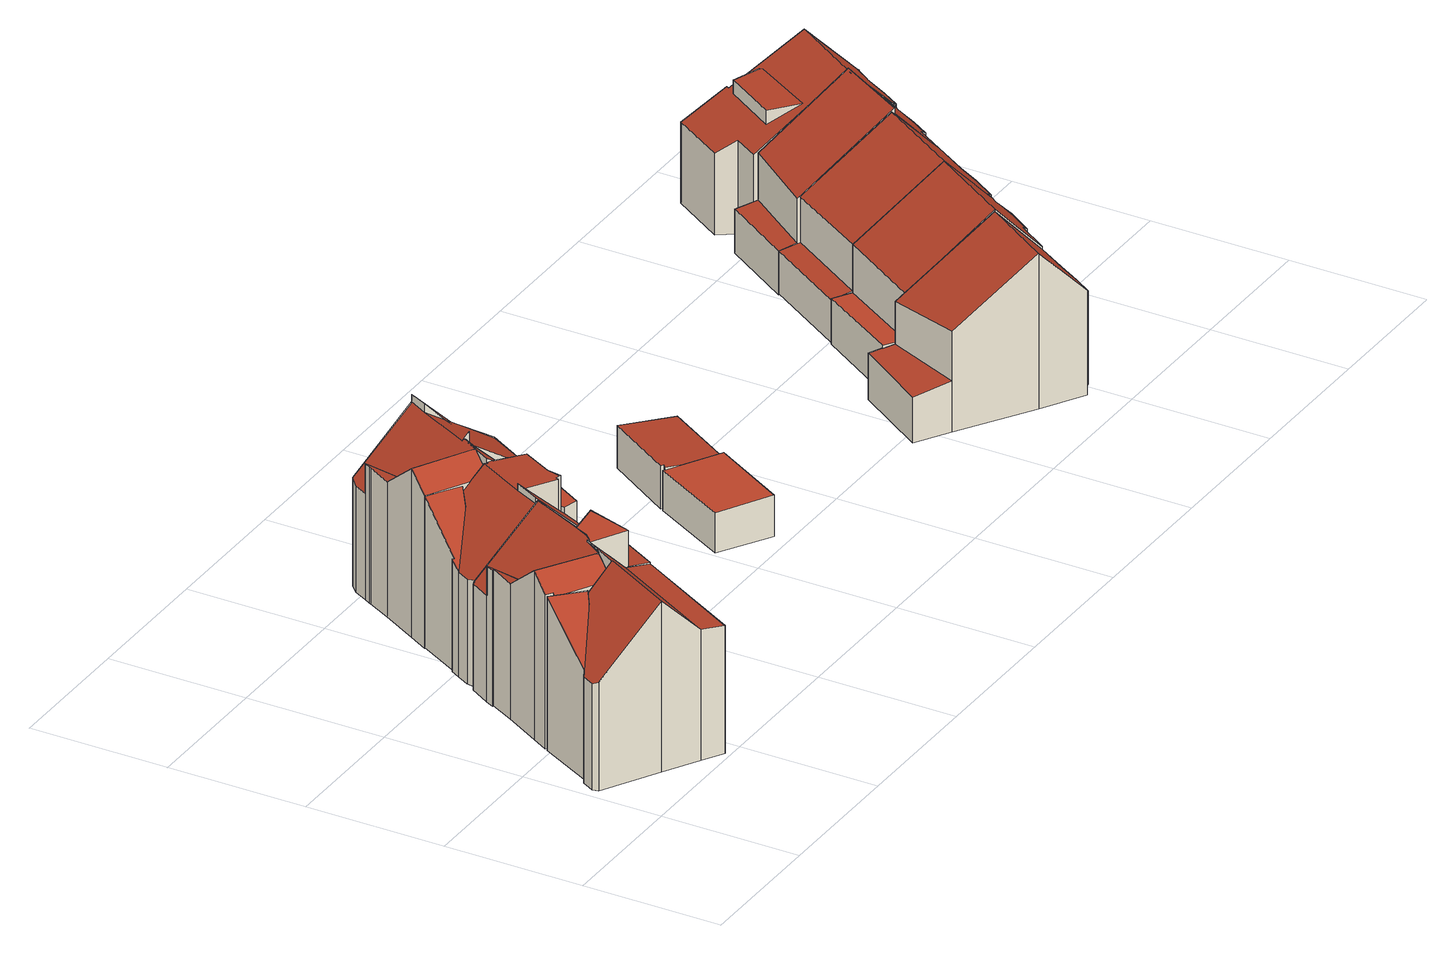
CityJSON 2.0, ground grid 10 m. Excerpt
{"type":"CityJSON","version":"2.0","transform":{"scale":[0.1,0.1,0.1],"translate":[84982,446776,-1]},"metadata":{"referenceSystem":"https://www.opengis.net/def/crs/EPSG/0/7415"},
"CityObjects":{
"building1":{"type":"Building","attributes":{"b3_bag_bag_overlap":0,"b3_bouwlagen":4,"b3_dak_type":"slanted","b3_extrusie":0,"b3_h_dak_50p":9.99,"b3_h_dak_70p":10.96,"b3_h_dak_max":12.27,"b3_h_dak_min":7.45,"b3_h_maaiveld":-0.238,"b3_is_glas_dak":false,"b3_kas_warenhuis":false,"b3_mutatie_AHN3_AHN4":false,"b3_mutatie_AHN4_AHN5":false,"b3_n_vlakken":6,"b3_opp_buitenmuur":151.29,"b3_opp_dak_plat":0,"b3_opp_dak_schuin":91.13,"b3_opp_grond":70.17,"b3_opp_scheidingsmuur":222.34,"b3_rmse_lod12":1.54,"b3_rmse_lod13":1.54,"b3_rmse_lod22":0.447,"b3_succes":true,"b3_t_run":59,"b3_val3dity_lod12":"[]","b3_val3dity_lod13":"[]","b3_val3dity_lod22":"[]","b3_volume_lod12":789.14,"b3_volume_lod13":789.14,"b3_volume_lod22":729.83,"geconstateerd":false,"oorspronkelijkbouwjaar":1922,"rf_force_lod11":false,"status":"Pand in gebruik"},"children":["building1-1"]},
"building1-1":{"type":"BuildingPart","parents":["building1"],"geometry":[{"type":"Solid","lod":"2.2","boundaries":[[[[0,1,2,3,4,5,6,7,8,9,10,11,12]],[[13,7,6,14]],[[15,8,7,13,16]],[[17,11,10,18]],[[19,4,3,20]],[[21,5,4,19]],[[16,13,22]],[[20,3,2,23]],[[23,2,1,24]],[[14,25,26]],[[25,14,6,5,21]],[[27,0,12,28]],[[28,12,11,17]],[[18,10,9,29]],[[29,9,8,15]],[[24,1,0,27]],[[19,26,25,21]],[[28,29,15,16,22,27]],[[24,27,22,13,14,26,19,20,23]],[[29,28,17,18]]]],"semantics":{"surfaces":[{"type":"GroundSurface"},{"type":"WallSurface","on_footprint_edge":true},{"type":"WallSurface","on_footprint_edge":false},{"type":"RoofSurface","b3_azimut":197.54,"b3_h_dak_50p":10.06,"b3_h_dak_70p":10.44,"b3_h_dak_max":11.07,"b3_h_dak_min":8.34,"b3_hellingshoek":38.33},{"type":"RoofSurface","b3_azimut":119.01,"b3_h_dak_50p":10.85,"b3_h_dak_70p":11.49,"b3_h_dak_max":12.55,"b3_h_dak_min":9.29,"b3_hellingshoek":44.96},{"type":"RoofSurface","b3_azimut":299.17,"b3_h_dak_50p":10.31,"b3_h_dak_70p":11.05,"b3_h_dak_max":12.55,"b3_h_dak_min":7.31,"b3_hellingshoek":43.55},{"type":"RoofSurface","b3_azimut":122.41,"b3_h_dak_50p":9.23,"b3_h_dak_70p":9.29,"b3_h_dak_max":9.69,"b3_h_dak_min":9.09,"b3_hellingshoek":7.15}],"values":[[0,1,1,1,1,1,2,1,1,2,1,1,1,1,1,1,3,4,5,6]]}}]},
"building2":{"type":"Building","attributes":{"b3_bag_bag_overlap":0,"b3_bouwlagen":4,"b3_dak_type":"slanted","b3_extrusie":0,"b3_h_dak_50p":10.6,"b3_h_dak_70p":11.43,"b3_h_dak_max":12.26,"b3_h_dak_min":7.44,"b3_h_maaiveld":-0.155,"b3_is_glas_dak":false,"b3_kas_warenhuis":false,"b3_mutatie_AHN3_AHN4":false,"b3_mutatie_AHN4_AHN5":false,"b3_n_vlakken":8,"b3_opp_buitenmuur":174.98,"b3_opp_dak_plat":7.08,"b3_opp_dak_schuin":82.31,"b3_opp_grond":70.42,"b3_opp_scheidingsmuur":220.95,"b3_rmse_lod12":1.58,"b3_rmse_lod13":1.58,"b3_rmse_lod22":0.13,"b3_succes":true,"b3_t_run":157,"b3_val3dity_lod12":"[]","b3_val3dity_lod13":"[]","b3_val3dity_lod22":"[]","b3_volume_lod12":817.85,"b3_volume_lod13":817.85,"b3_volume_lod22":752.49,"geconstateerd":false,"oorspronkelijkbouwjaar":1922,"rf_force_lod11":false,"status":"Pand in gebruik"},"children":["building2-1"]},
"building2-1":{"type":"BuildingPart","parents":["building2"],"geometry":[{"type":"Solid","lod":"2.2","boundaries":[[[[30,8,31,7,32,33,34,35,36,37,38,39,40,41,42,43,44,45,10,46]],[[47,7,31,48]],[[49,50,51,52]],[[53,44,43,54]],[[55,41,40,56]],[[57,46,10,58]],[[52,51,59,60]],[[58,10,45,61,62]],[[61,45,44,53]],[[63,64,48]],[[65,66,67]],[[64,63,68]],[[69,32,7,47]],[[70,33,32,69]],[[71,72,73]],[[74,75,73]],[[62,61,72,71]],[[50,30,46,57,76]],[[60,59,77]],[[78,74,77]],[[76,57,75,74,78]],[[79,37,36,80]],[[81,38,37,79]],[[80,36,35,82]],[[66,65,39,38,81]],[[82,35,34,83]],[[83,34,33,70]],[[56,40,39,65]],[[84,42,41,55]],[[54,43,42,84]],[[85,48,31,8,86]],[[86,8,30,50,49]],[[60,77,74,73,72,61,53,54]],[[75,57,58,62,71,73]],[[76,78,77,59,51,50]],[[80,67,66,81,79]],[[82,64,68,67,80]],[[83,70,69,47,48,64,82]],[[86,49,52,60,54,84,55,56,65,67,68,63,48,85]]]],"semantics":{"surfaces":[{"type":"GroundSurface"},{"type":"WallSurface","on_footprint_edge":true},{"type":"WallSurface","on_footprint_edge":false},{"type":"RoofSurface","b3_azimut":115.47,"b3_h_dak_50p":10.68,"b3_h_dak_70p":11.38,"b3_h_dak_max":12.5,"b3_h_dak_min":7.57,"b3_hellingshoek":44.92},{"type":"RoofSurface","b3_azimut":114.22,"b3_h_dak_50p":9.25,"b3_h_dak_70p":9.31,"b3_h_dak_max":11.94,"b3_h_dak_min":9.11,"b3_hellingshoek":6.89},{"type":"RoofSurface","b3_azimut":21.38,"b3_h_dak_50p":11.94,"b3_h_dak_70p":11.95,"b3_h_dak_max":12.19,"b3_h_dak_min":11.93,"b3_hellingshoek":0.452},{"type":"RoofSurface","b3_azimut":124.37,"b3_h_dak_50p":9.49,"b3_h_dak_70p":9.61,"b3_h_dak_max":9.79,"b3_h_dak_min":9.15,"b3_hellingshoek":22.33},{"type":"RoofSurface","b3_azimut":31.93,"b3_h_dak_50p":10.8,"b3_h_dak_70p":11.28,"b3_h_dak_max":12.37,"b3_h_dak_min":9,"b3_hellingshoek":39.57},{"type":"RoofSurface","b3_azimut":209.55,"b3_h_dak_50p":11.63,"b3_h_dak_70p":11.92,"b3_h_dak_max":12.37,"b3_h_dak_min":10.93,"b3_hellingshoek":38.66},{"type":"RoofSurface","b3_azimut":299.52,"b3_h_dak_50p":10.47,"b3_h_dak_70p":11.19,"b3_h_dak_max":12.5,"b3_h_dak_min":7.3,"b3_hellingshoek":43.61}],"values":[[0,1,2,1,1,1,2,1,1,2,2,2,1,1,2,2,2,1,2,2,2,1,1,1,1,1,1,1,1,1,1,1,3,4,5,6,7,8,9]]}}]},
"building3":{"type":"Building","attributes":{"b3_bag_bag_overlap":0,"b3_bouwlagen":4,"b3_dak_type":"slanted","b3_extrusie":0,"b3_h_dak_50p":10.38,"b3_h_dak_70p":11.36,"b3_h_dak_max":12.11,"b3_h_dak_min":7.47,"b3_h_maaiveld":-0.122,"b3_is_glas_dak":false,"b3_kas_warenhuis":false,"b3_mutatie_AHN3_AHN4":false,"b3_mutatie_AHN4_AHN5":false,"b3_n_vlakken":7,"b3_opp_buitenmuur":151.73,"b3_opp_dak_plat":5.45,"b3_opp_dak_schuin":83.51,"b3_opp_grond":70.75,"b3_opp_scheidingsmuur":226.2,"b3_rmse_lod12":1.53,"b3_rmse_lod13":1.53,"b3_rmse_lod22":0.144,"b3_succes":true,"b3_t_run":58,"b3_val3dity_lod12":"[]","b3_val3dity_lod13":"[]","b3_val3dity_lod22":"[]","b3_volume_lod12":803.28,"b3_volume_lod13":803.28,"b3_volume_lod22":731.07,"geconstateerd":false,"oorspronkelijkbouwjaar":1922,"rf_force_lod11":false,"status":"Pand in gebruik"},"children":["building3-1"]},
"building3-1":{"type":"BuildingPart","parents":["building3"],"geometry":[{"type":"Solid","lod":"2.2","boundaries":[[[[87,88,89,90,91,92,93,94,95,96,97,98,99,100,101,102]],[[103,97,96,104]],[[105,98,97,103]],[[106,105,107]],[[108,109,107,110]],[[111,100,99,112]],[[113,88,87,114]],[[115,91,90,116]],[[116,90,89,117]],[[117,89,88,113]],[[118,119,92,91,115]],[[120,95,94,121]],[[121,94,93,122]],[[123,124,125]],[[126,127,125]],[[124,123,128,129]],[[127,126,130,131]],[[132,102,101,130]],[[131,130,101,100,111]],[[104,96,95,120,133]],[[122,93,92,119]],[[119,118,134]],[[135,112,99,98,105,106]],[[133,120,136]],[[110,107,136]],[[114,87,102,132]],[[137,138,139,140]],[[140,139,112,135]],[[129,128,138,137,141]],[[141,137,109,108]],[[133,136,107,105,103,104]],[[141,108,110,136,120,121,122,126,125,124,129]],[[134,113,114,132,130,126,122,119]],[[138,128,123,125,127,131,111,112,139]],[[109,137,140,135,106,107]],[[113,134,118,115,116,117]]]],"semantics":{"surfaces":[{"type":"GroundSurface"},{"type":"WallSurface","on_footprint_edge":true},{"type":"WallSurface","on_footprint_edge":false},{"type":"RoofSurface","b3_azimut":119.16,"b3_h_dak_50p":10.15,"b3_h_dak_70p":11.05,"b3_h_dak_max":12.36,"b3_h_dak_min":7.57,"b3_hellingshoek":44.06},{"type":"RoofSurface","b3_azimut":114.71,"b3_h_dak_50p":11.66,"b3_h_dak_70p":11.76,"b3_h_dak_max":12.07,"b3_h_dak_min":11.38,"b3_hellingshoek":8.12},{"type":"RoofSurface","b3_azimut":298.81,"b3_h_dak_50p":10.25,"b3_h_dak_70p":10.9,"b3_h_dak_max":12.49,"b3_h_dak_min":7.33,"b3_hellingshoek":43.59},{"type":"RoofSurface","b3_azimut":119.16,"b3_h_dak_50p":9.86,"b3_h_dak_70p":10.94,"b3_h_dak_max":12.49,"b3_h_dak_min":7.7,"b3_hellingshoek":44.06},{"type":"RoofSurface","b3_azimut":217.73,"b3_h_dak_50p":9.18,"b3_h_dak_70p":9.18,"b3_h_dak_max":11.44,"b3_h_dak_min":9.17,"b3_hellingshoek":0.317},{"type":"RoofSurface","b3_azimut":204.67,"b3_h_dak_50p":9.93,"b3_h_dak_70p":10.4,"b3_h_dak_max":10.99,"b3_h_dak_min":8.15,"b3_hellingshoek":38.65}],"values":[[0,1,1,2,2,1,1,1,1,1,1,1,1,2,2,2,2,1,1,1,1,2,1,2,2,1,2,2,2,2,3,4,5,6,7,8]]}}]},
"building4":{"type":"Building","attributes":{"b3_bag_bag_overlap":0,"b3_bouwlagen":4,"b3_dak_type":"slanted","b3_extrusie":0,"b3_h_dak_50p":10.56,"b3_h_dak_70p":11.29,"b3_h_dak_max":12.21,"b3_h_dak_min":7.47,"b3_h_maaiveld":-0.176,"b3_is_glas_dak":false,"b3_kas_warenhuis":false,"b3_mutatie_AHN3_AHN4":false,"b3_mutatie_AHN4_AHN5":false,"b3_n_vlakken":6,"b3_opp_buitenmuur":153.55,"b3_opp_dak_plat":0,"b3_opp_dak_schuin":90.78,"b3_opp_grond":70.62,"b3_opp_scheidingsmuur":227.02,"b3_rmse_lod12":1.62,"b3_rmse_lod13":1.62,"b3_rmse_lod22":0.557,"b3_succes":true,"b3_t_run":65,"b3_val3dity_lod12":"[]","b3_val3dity_lod13":"[]","b3_val3dity_lod22":"[]","b3_volume_lod12":805.61,"b3_volume_lod13":805.61,"b3_volume_lod22":750.1,"geconstateerd":false,"oorspronkelijkbouwjaar":1922,"rf_force_lod11":false,"status":"Pand in gebruik"},"children":["building4-1"]},
"building4-1":{"type":"BuildingPart","parents":["building4"],"geometry":[{"type":"Solid","lod":"2.2","boundaries":[[[[142,143,144,145,146,147,148,149,150,151,152,153,154,155,156,157]],[[158,157,156,159]],[[159,156,155,160]],[[115,153,152,161]],[[162,163,164]],[[165,166,164]],[[166,147,146,167]],[[168,154,153,115]],[[169,170,163,162]],[[167,146,145,170,169]],[[171,143,142,172]],[[172,173,174]],[[170,145,144,175]],[[176,150,149,177,178]],[[179,148,147,166,165]],[[175,144,143,171]],[[173,172,142,157,158]],[[160,155,154,168]],[[180,181,182]],[[183,184,185]],[[181,180,185]],[[184,183,151,150,176]],[[161,152,151,183]],[[178,177,186]],[[177,149,148,179]],[[167,169,162,164,166]],[[173,158,159,160,174]],[[161,183,185,180,168,115]],[[182,174,160,168,180]],[[179,165,164,163,186,177]],[[174,182,181,185,184,176,178,186,163,170,175,171,172]]]],"semantics":{"surfaces":[{"type":"GroundSurface"},{"type":"WallSurface","on_footprint_edge":true},{"type":"WallSurface","on_footprint_edge":false},{"type":"RoofSurface","b3_azimut":118.25,"b3_h_dak_50p":9.78,"b3_h_dak_70p":10.73,"b3_h_dak_max":12.45,"b3_h_dak_min":7.51,"b3_hellingshoek":44.98},{"type":"RoofSurface","b3_azimut":120.77,"b3_h_dak_50p":9.53,"b3_h_dak_70p":9.6,"b3_h_dak_max":9.79,"b3_h_dak_min":9.24,"b3_hellingshoek":20.46},{"type":"RoofSurface","b3_azimut":208.92,"b3_h_dak_50p":11.65,"b3_h_dak_70p":11.91,"b3_h_dak_max":12.34,"b3_h_dak_min":10.97,"b3_hellingshoek":37.99},{"type":"RoofSurface","b3_azimut":29.12,"b3_h_dak_50p":10.82,"b3_h_dak_70p":11.25,"b3_h_dak_max":12.34,"b3_h_dak_min":9.05,"b3_hellingshoek":38.91},{"type":"RoofSurface","b3_azimut":118.6,"b3_h_dak_50p":10.5,"b3_h_dak_70p":11.12,"b3_h_dak_max":12.2,"b3_h_dak_min":8.76,"b3_hellingshoek":33.02},{"type":"RoofSurface","b3_azimut":299.58,"b3_h_dak_50p":10.31,"b3_h_dak_70p":11.09,"b3_h_dak_max":12.45,"b3_h_dak_min":7.23,"b3_hellingshoek":43.75}],"values":[[0,1,1,1,2,2,1,1,2,1,1,2,1,1,1,1,1,1,2,2,2,1,1,2,1,3,4,5,6,7,8]]}}]},
"building5":{"type":"Building","attributes":{"b3_bag_bag_overlap":0,"b3_dak_type":"horizontal","b3_extrusie":0,"b3_h_dak_50p":2.62,"b3_h_dak_70p":2.63,"b3_h_dak_max":2.91,"b3_h_dak_min":2.44,"b3_h_maaiveld":-0.283,"b3_is_glas_dak":false,"b3_kas_warenhuis":false,"b3_mutatie_AHN3_AHN4":false,"b3_mutatie_AHN4_AHN5":false,"b3_n_vlakken":1,"b3_opp_buitenmuur":49.26,"b3_opp_dak_plat":26.47,"b3_opp_dak_schuin":0,"b3_opp_grond":26.46,"b3_opp_scheidingsmuur":11.65,"b3_rmse_lod12":0.0544,"b3_rmse_lod13":0.0544,"b3_rmse_lod22":0.046,"b3_succes":true,"b3_t_run":36,"b3_val3dity_lod12":"[]","b3_val3dity_lod13":"[]","b3_val3dity_lod22":"[]","b3_volume_lod12":76.99,"b3_volume_lod13":76.99,"b3_volume_lod22":76.92,"geconstateerd":false,"oorspronkelijkbouwjaar":1976,"rf_force_lod11":false,"status":"Pand in gebruik"},"children":["building5-1"]},
"building5-1":{"type":"BuildingPart","parents":["building5"],"geometry":[{"type":"Solid","lod":"2.2","boundaries":[[[[187,188,189,190]],[[191,188,187,192]],[[192,187,190,193]],[[194,189,188,191]],[[193,190,189,194]],[[193,194,191,192]]]],"semantics":{"surfaces":[{"type":"GroundSurface"},{"type":"WallSurface","on_footprint_edge":true},{"type":"RoofSurface","b3_azimut":291.16,"b3_h_dak_50p":2.62,"b3_h_dak_70p":2.64,"b3_h_dak_max":2.68,"b3_h_dak_min":2.56,"b3_hellingshoek":1.36}],"values":[[0,1,1,1,1,2]]}}]},
"building6":{"type":"Building","attributes":{"b3_bag_bag_overlap":0,"b3_dak_type":"slanted","b3_extrusie":0,"b3_h_dak_50p":2.58,"b3_h_dak_70p":2.68,"b3_h_dak_max":2.9,"b3_h_dak_min":2.3,"b3_h_maaiveld":-0.275,"b3_is_glas_dak":false,"b3_kas_warenhuis":false,"b3_mutatie_AHN3_AHN4":false,"b3_mutatie_AHN4_AHN5":false,"b3_n_vlakken":1,"b3_opp_buitenmuur":47.16,"b3_opp_dak_plat":0,"b3_opp_dak_schuin":25.57,"b3_opp_grond":25.77,"b3_opp_scheidingsmuur":11.66,"b3_rmse_lod12":0.173,"b3_rmse_lod13":0.173,"b3_rmse_lod22":0.0179,"b3_succes":true,"b3_t_run":25,"b3_val3dity_lod12":"[]","b3_val3dity_lod13":"[]","b3_val3dity_lod22":"[]","b3_volume_lod12":75.86,"b3_volume_lod13":75.86,"b3_volume_lod22":73.56,"geconstateerd":false,"oorspronkelijkbouwjaar":2005,"rf_force_lod11":false,"status":"Pand in gebruik"},"children":["building6-1"]},
"building6-1":{"type":"BuildingPart","parents":["building6"],"geometry":[{"type":"Solid","lod":"2.2","boundaries":[[[[195,196,197,198,199,190]],[[200,190,199,201]],[[202,198,197,203]],[[203,197,196,204]],[[205,195,190,200]],[[201,199,198,202]],[[204,196,195,205]],[[204,205,200,201,202,203]]]],"semantics":{"surfaces":[{"type":"GroundSurface"},{"type":"WallSurface","on_footprint_edge":true},{"type":"RoofSurface","b3_azimut":120.63,"b3_h_dak_50p":2.6,"b3_h_dak_70p":2.71,"b3_h_dak_max":2.87,"b3_h_dak_min":2.32,"b3_hellingshoek":6.83}],"values":[[0,1,1,1,1,1,1,2]]}}]},
"building7":{"type":"Building","attributes":{"b3_bag_bag_overlap":0,"b3_bouwlagen":3,"b3_dak_type":"slanted","b3_extrusie":0,"b3_h_dak_50p":8.97,"b3_h_dak_70p":9.69,"b3_h_dak_max":11.25,"b3_h_dak_min":2.86,"b3_h_maaiveld":-0.301,"b3_is_glas_dak":false,"b3_kas_warenhuis":false,"b3_mutatie_AHN3_AHN4":false,"b3_mutatie_AHN4_AHN5":false,"b3_n_vlakken":4,"b3_opp_buitenmuur":96.26,"b3_opp_dak_plat":0,"b3_opp_dak_schuin":94,"b3_opp_grond":75.6,"b3_opp_scheidingsmuur":194.52,"b3_rmse_lod12":2.98,"b3_rmse_lod13":1.38,"b3_rmse_lod22":0.504,"b3_succes":true,"b3_t_run":121,"b3_val3dity_lod12":"[]","b3_val3dity_lod13":"[]","b3_val3dity_lod22":"[]","b3_volume_lod12":738.07,"b3_volume_lod13":667.6,"b3_volume_lod22":614.77,"geconstateerd":false,"oorspronkelijkbouwjaar":1928,"rf_force_lod11":false,"status":"Pand in gebruik"},"children":["building7-1"]},
"building7-1":{"type":"BuildingPart","parents":["building7"],"geometry":[{"type":"Solid","lod":"2.2","boundaries":[[[[206,207,208,209,210,211,212,213,214,215,216,217,218,219]],[[220,214,213,221]],[[221,213,212,222]],[[223,207,206,224]],[[225,208,207,223]],[[226,218,217,227]],[[224,206,219,228]],[[228,219,218,226]],[[229,215,214,220]],[[230,216,215,229]],[[231,232,211,210,233]],[[233,210,209,234]],[[234,209,208,225]],[[227,217,216,230,235]],[[222,212,211,232]],[[235,230,232,231]],[[234,225,223,224,228,226,227,233]],[[232,230,229,220,221,222]],[[235,231,233,227]]]],"semantics":{"surfaces":[{"type":"GroundSurface"},{"type":"WallSurface","on_footprint_edge":true},{"type":"WallSurface","on_footprint_edge":false},{"type":"RoofSurface","b3_azimut":122.49,"b3_h_dak_50p":9.17,"b3_h_dak_70p":9.96,"b3_h_dak_max":11.36,"b3_h_dak_min":6.57,"b3_hellingshoek":47.1},{"type":"RoofSurface","b3_azimut":297.14,"b3_h_dak_50p":3.17,"b3_h_dak_70p":3.26,"b3_h_dak_max":6.95,"b3_h_dak_min":2.96,"b3_hellingshoek":8.6},{"type":"RoofSurface","b3_azimut":302.28,"b3_h_dak_50p":8.76,"b3_h_dak_70p":9.68,"b3_h_dak_max":11.36,"b3_h_dak_min":6.3,"b3_hellingshoek":33.53}],"values":[[0,1,1,1,1,1,1,1,1,1,1,1,1,1,1,2,3,4,5]]}}]},
"building8":{"type":"Building","attributes":{"b3_bag_bag_overlap":0,"b3_bouwlagen":3,"b3_dak_type":"slanted","b3_extrusie":0,"b3_h_dak_50p":9.02,"b3_h_dak_70p":9.68,"b3_h_dak_max":11.15,"b3_h_dak_min":3.27,"b3_h_maaiveld":-0.044,"b3_is_glas_dak":false,"b3_kas_warenhuis":false,"b3_mutatie_AHN3_AHN4":false,"b3_mutatie_AHN4_AHN5":false,"b3_n_vlakken":6,"b3_opp_buitenmuur":103.6,"b3_opp_dak_plat":10.58,"b3_opp_dak_schuin":90.98,"b3_opp_grond":81.17,"b3_opp_scheidingsmuur":188.17,"b3_rmse_lod12":2.43,"b3_rmse_lod13":1.3,"b3_rmse_lod22":0.307,"b3_succes":true,"b3_t_run":76,"b3_val3dity_lod12":"[]","b3_val3dity_lod13":"[]","b3_val3dity_lod22":"[]","b3_volume_lod12":786.33,"b3_volume_lod13":731.41,"b3_volume_lod22":673.97,"geconstateerd":false,"oorspronkelijkbouwjaar":1928,"rf_force_lod11":false,"status":"Pand in gebruik"},"children":["building8-1"]},
"building8-1":{"type":"BuildingPart","parents":["building8"],"geometry":[{"type":"Solid","lod":"2.2","boundaries":[[[[236,237,238,239,240,241,242,243,244,245,246,247]],[[248,244,243,249]],[[250,237,236,251]],[[252,238,237,250]],[[249,243,242,253]],[[254,239,238,252]],[[255,240,239,254]],[[256,246,245,257,258]],[[259,247,246,256]],[[251,236,247,259]],[[257,245,244,248]],[[260,241,240,255]],[[258,257,253,261]],[[261,253,242,241,260]],[[260,255,254,252,250,251,259,256]],[[253,257,248,249]],[[261,260,256,258]]]],"semantics":{"surfaces":[{"type":"GroundSurface"},{"type":"WallSurface","on_footprint_edge":true},{"type":"WallSurface","on_footprint_edge":false},{"type":"RoofSurface","b3_azimut":122.56,"b3_h_dak_50p":9.24,"b3_h_dak_70p":10.09,"b3_h_dak_max":11.4,"b3_h_dak_min":6.68,"b3_hellingshoek":46.67},{"type":"RoofSurface","b3_azimut":320.69,"b3_h_dak_50p":3.35,"b3_h_dak_70p":3.36,"b3_h_dak_max":6.85,"b3_h_dak_min":3.3,"b3_hellingshoek":1.48},{"type":"RoofSurface","b3_azimut":302.4,"b3_h_dak_50p":8.85,"b3_h_dak_70p":9.73,"b3_h_dak_max":11.4,"b3_h_dak_min":6.6,"b3_hellingshoek":33.12}],"values":[[0,1,1,1,1,1,1,1,1,1,1,1,2,1,3,4,5]]}}]},
"building9":{"type":"Building","attributes":{"b3_bag_bag_overlap":0,"b3_bouwlagen":3,"b3_dak_type":"slanted","b3_extrusie":0,"b3_h_dak_50p":9.01,"b3_h_dak_70p":9.65,"b3_h_dak_max":11.09,"b3_h_dak_min":2.99,"b3_h_maaiveld":0.068,"b3_is_glas_dak":false,"b3_kas_warenhuis":false,"b3_mutatie_AHN3_AHN4":false,"b3_mutatie_AHN4_AHN5":false,"b3_n_vlakken":4,"b3_opp_buitenmuur":98.23,"b3_opp_dak_plat":0,"b3_opp_dak_schuin":101.64,"b3_opp_grond":80.94,"b3_opp_scheidingsmuur":187.3,"b3_rmse_lod12":2.45,"b3_rmse_lod13":1.37,"b3_rmse_lod22":0.203,"b3_succes":true,"b3_t_run":69,"b3_val3dity_lod12":"[]","b3_val3dity_lod13":"[]","b3_val3dity_lod22":"[]","b3_volume_lod12":774.89,"b3_volume_lod13":721.2,"b3_volume_lod22":662.97,"geconstateerd":false,"oorspronkelijkbouwjaar":1928,"rf_force_lod11":false,"status":"Pand in gebruik"},"children":["building9-1"]},
"building9-1":{"type":"BuildingPart","parents":["building9"],"geometry":[{"type":"Solid","lod":"2.2","boundaries":[[[[262,263,264,265,266,267,268,269,270,271,272,273]],[[274,268,267,275]],[[275,267,266,276]],[[277,273,272,278]],[[276,266,265,279]],[[256,270,269,259]],[[258,280,271,270,256]],[[278,272,271,280]],[[279,265,264,281]],[[281,264,263,282]],[[283,262,273,277]],[[282,263,262,283,284]],[[259,269,268,274]],[[284,283,280,258]],[[284,258,256,282]],[[259,274,275,276,279,281,282,256]],[[280,283,277,278]]]],"semantics":{"surfaces":[{"type":"GroundSurface"},{"type":"WallSurface","on_footprint_edge":true},{"type":"WallSurface","on_footprint_edge":false},{"type":"RoofSurface","b3_azimut":302.31,"b3_h_dak_50p":8.84,"b3_h_dak_70p":9.72,"b3_h_dak_max":11.43,"b3_h_dak_min":6.56,"b3_hellingshoek":33.43},{"type":"RoofSurface","b3_azimut":122.33,"b3_h_dak_50p":9.31,"b3_h_dak_70p":10.17,"b3_h_dak_max":11.43,"b3_h_dak_min":6.73,"b3_hellingshoek":46.8},{"type":"RoofSurface","b3_azimut":300.26,"b3_h_dak_50p":3.29,"b3_h_dak_70p":3.34,"b3_h_dak_max":6.81,"b3_h_dak_min":3.13,"b3_hellingshoek":9.13}],"values":[[0,1,1,1,1,1,1,1,1,1,1,1,1,2,3,4,5]]}}]},
"building10":{"type":"Building","attributes":{"b3_bag_bag_overlap":0,"b3_bouwlagen":3,"b3_dak_type":"slanted","b3_extrusie":0,"b3_h_dak_50p":9.05,"b3_h_dak_70p":9.77,"b3_h_dak_max":11.11,"b3_h_dak_min":3.28,"b3_h_maaiveld":-0.021,"b3_is_glas_dak":false,"b3_kas_warenhuis":false,"b3_mutatie_AHN3_AHN4":false,"b3_mutatie_AHN4_AHN5":false,"b3_n_vlakken":5,"b3_opp_buitenmuur":95.1,"b3_opp_dak_plat":0,"b3_opp_dak_schuin":86.02,"b3_opp_grond":69.5,"b3_opp_scheidingsmuur":183.54,"b3_rmse_lod12":2.02,"b3_rmse_lod13":1.4,"b3_rmse_lod22":0.259,"b3_succes":true,"b3_t_run":106,"b3_val3dity_lod12":"[]","b3_val3dity_lod13":"[]","b3_val3dity_lod22":"[]","b3_volume_lod12":672.89,"b3_volume_lod13":628.81,"b3_volume_lod22":578.44,"geconstateerd":false,"oorspronkelijkbouwjaar":1928,"rf_force_lod11":false,"status":"Pand in gebruik"},"children":["building10-1"]},
"building10-1":{"type":"BuildingPart","parents":["building10"],"geometry":[{"type":"Solid","lod":"2.2","boundaries":[[[[285,286,287,288,289,290,291,292,293,294,295,296]],[[297,287,286,298]],[[299,288,287,297]],[[300,291,290,301]],[[301,290,289,302]],[[303,296,295,277]],[[304,293,292,281]],[[305,306,294,293,304,307]],[[308,309,306,305]],[[281,292,291,300]],[[302,289,288,299]],[[307,304,298,310]],[[310,298,286,285,309,308]],[[277,295,294,306]],[[309,285,296,303]],[[298,304,281,300,301,302,299,297]],[[310,308,305,307]],[[309,303,277,306]]]],"semantics":{"surfaces":[{"type":"GroundSurface"},{"type":"WallSurface","on_footprint_edge":true},{"type":"WallSurface","on_footprint_edge":false},{"type":"RoofSurface","b3_azimut":122.21,"b3_h_dak_50p":9.29,"b3_h_dak_70p":10.1,"b3_h_dak_max":11.34,"b3_h_dak_min":6.73,"b3_hellingshoek":47.07},{"type":"RoofSurface","b3_azimut":302.84,"b3_h_dak_50p":8.92,"b3_h_dak_70p":9.81,"b3_h_dak_max":11.34,"b3_h_dak_min":6.49,"b3_hellingshoek":34.02},{"type":"RoofSurface","b3_azimut":302.22,"b3_h_dak_50p":3.3,"b3_h_dak_70p":3.33,"b3_h_dak_max":6.81,"b3_h_dak_min":3.21,"b3_hellingshoek":5.55}],"values":[[0,1,1,1,1,1,1,1,2,1,1,2,1,1,1,3,4,5]]}}]},
"building11":{"type":"Building","attributes":{"b3_bag_bag_overlap":0,"b3_bouwlagen":3,"b3_dak_type":"slanted","b3_extrusie":0,"b3_h_dak_50p":9,"b3_h_dak_70p":9.61,"b3_h_dak_max":11.07,"b3_h_dak_min":3.33,"b3_h_maaiveld":-0.092,"b3_is_glas_dak":false,"b3_kas_warenhuis":false,"b3_mutatie_AHN3_AHN4":false,"b3_mutatie_AHN4_AHN5":false,"b3_n_vlakken":7,"b3_opp_buitenmuur":133.83,"b3_opp_dak_plat":0,"b3_opp_dak_schuin":98.61,"b3_opp_grond":69.39,"b3_opp_scheidingsmuur":164.64,"b3_rmse_lod12":1.83,"b3_rmse_lod13":1.83,"b3_rmse_lod22":0.529,"b3_succes":true,"b3_t_run":110,"b3_val3dity_lod12":"[]","b3_val3dity_lod13":"[]","b3_val3dity_lod22":"[]","b3_volume_lod12":674.35,"b3_volume_lod13":674.35,"b3_volume_lod22":615.28,"geconstateerd":false,"oorspronkelijkbouwjaar":1928,"rf_force_lod11":false,"status":"Pand in gebruik"},"children":["building11-1"]},
"building11-1":{"type":"BuildingPart","parents":["building11"],"geometry":[{"type":"Solid","lod":"2.2","boundaries":[[[[311,312,313,314,315,316,317,318,319,320,321,322,323,324,325,326,327,328]],[[329,328,327,330]],[[331,311,328,329]],[[330,327,326,332]],[[333,322,321,334]],[[334,321,320,335]],[[336,319,318,337]],[[335,320,319,336]],[[332,326,325,338]],[[339,313,312,340]],[[341,317,316,342]],[[342,316,315,343]],[[337,318,317,341]],[[343,315,314,344]],[[344,314,313,339]],[[345,346,347,348]],[[348,347,349,350]],[[351,324,323,352]],[[352,323,322,333]],[[346,345,353]],[[338,325,324,351]],[[350,349,354]],[[340,312,311,331]],[[352,333,334,335,336,337,341,342,343,344,339,340]],[[350,354,353,345,348]],[[340,331,329,330,332,338,351,352],[347,346,353,354,349]]]],"semantics":{"surfaces":[{"type":"GroundSurface"},{"type":"WallSurface","on_footprint_edge":true},{"type":"WallSurface","on_footprint_edge":false},{"type":"RoofSurface","b3_azimut":122.77,"b3_h_dak_50p":9.35,"b3_h_dak_70p":10.16,"b3_h_dak_max":11.43,"b3_h_dak_min":6.87,"b3_hellingshoek":45.93},{"type":"RoofSurface","b3_azimut":303.48,"b3_h_dak_50p":8.98,"b3_h_dak_70p":9.05,"b3_h_dak_max":9.18,"b3_h_dak_min":8.77,"b3_hellingshoek":9.01},{"type":"RoofSurface","b3_azimut":302.5,"b3_h_dak_50p":8.92,"b3_h_dak_70p":9.42,"b3_h_dak_max":11.43,"b3_h_dak_min":5.67,"b3_hellingshoek":33.16}],"values":[[0,1,1,1,1,1,1,1,1,1,1,1,1,1,1,2,2,1,1,2,1,2,1,3,4,5]]}}]}
},
"vertices":[
[47,26,8],[7,49,8],[6,53,8],[11,62,8],[15,64,8],[35,102,8],[60,87,8],[76,79,8],[91,105,8],[115,91,8],[131,82,8],[87,3,8],[72,12,8],[76,79,131],[60,87,114],[91,105,132],[76,79,132],[87,3,101],[131,82,101],[15,64,87],[11,62,85],[35,102,120],[76,78,132],[6,53,85],[7,49,87],[60,87,116],[53,82,110],[47,26,132],[72,12,103],[115,91,104],
[92,104,8],[83,92,8],[40,99,8],[41,101,8],[36,104,8],[43,116,8],[58,142,8],[67,159,8],[66,159,8],[69,165,8],[78,180,8],[79,179,8],[79,180,8],[120,157,8],[161,134,8],[152,118,8],[117,90,8],[76,79,118],[83,92,130],[92,104,132],[92,104,130],[95,108,129],[95,108,133],[161,134,85],[120,157,131],[79,179,86],[78,180,85],[117,90,104],[131,82,102],[102,121,129],[102,121,132],[152,118,86],[152,118,101],[82,93,129],[82,93,130],[69,165,85],[69,165,107],[74,141,100],[83,94,129],[40,99,118],[41,101,120],[139,126,103],[139,126,101],[136,125,103],[129,124,109],[129,124,104],[117,90,130],[105,121,129],[129,124,129],[67,159,107],[58,142,106],[66,159,107],[43,116,131],[36,104,120],[79,180,86],[83,92,131],[91,105,131],
[81,186,9],[86,195,9],[90,202,9],[91,201,9],[108,232,9],[133,219,9],[147,211,9],[150,209,9],[150,211,9],[164,235,9],[205,213,9],[193,191,9],[175,160,9],[161,134,9],[119,158,9],[80,179,9],[205,213,86],[164,235,131],[193,191,86],[193,191,102],[178,198,102],[167,177,124],[167,177,102],[178,198,124],[161,134,87],[175,160,87],[86,195,85],[81,186,85],[108,232,119],[91,201,91],[90,202,91],[133,219,118],[133,219,113],[150,211,128],[150,209,128],[147,211,129],[160,165,102],[160,165,124],[134,174,128],[128,176,129],[128,176,134],[161,167,102],[161,167,124],[119,158,129],[119,158,133],[80,179,87],[150,211,131],[123,211,109],[175,160,102],[154,209,128],[165,166,102],[165,166,98],[164,163,98],[164,163,102],[165,166,124],
[143,295,8],[148,304,8],[154,310,8],[192,289,8],[234,265,8],[225,248,8],[205,213,8],[168,234,8],[164,235,8],[157,223,8],[150,209,8],[108,232,8],[116,246,8],[131,272,8],[140,289,8],[140,290,8],[140,290,107],[140,289,107],[131,272,106],[150,209,119],[184,275,135],[184,275,129],[197,267,119],[225,248,98],[225,248,86],[234,265,86],[116,246,131],[192,289,134],[192,289,129],[148,304,85],[143,295,85],[143,295,107],[147,271,101],[154,310,87],[164,235,132],[168,234,126],[168,234,135],[205,213,98],[156,224,131],[156,224,130],[156,225,130],[157,223,131],[157,223,132],[156,223,131],[163,236,130],
[340,111,7],[304,133,7],[334,188,7],[371,165,7],[304,133,36],[340,111,37],[371,165,37],[334,188,36],
[335,187,7],[337,189,7],[335,190,7],[366,239,7],[402,216,7],[371,165,33],[402,216,33],[366,239,38],[335,190,38],[337,189,38],[335,187,38],
[611,46,7],[603,33,7],[593,31,7],[591,27,7],[561,45,7],[509,78,7],[485,93,7],[518,144,7],[527,138,7],[526,138,7],[533,133,7],[593,95,7],[622,77,7],[609,56,7],[527,138,42],[518,144,41],[485,93,40],[603,33,75],[611,46,75],[593,31,83],[622,77,83],[593,95,120],[609,56,83],[526,138,42],[533,133,43],[509,78,80],[509,78,44],[561,45,120],[591,27,83],[533,133,74],
[656,130,10],[659,120,10],[647,102,10],[637,100,10],[622,77,10],[594,95,10],[539,129,10],[526,138,10],[563,196,10],[576,188,10],[631,153,10],[660,135,10],[563,196,43],[526,138,44],[659,120,78],[656,130,85],[647,102,78],[539,129,44],[637,100,85],[622,77,85],[631,153,121],[576,188,43],[576,188,78],[660,135,85],[594,95,121],[539,129,78],
[613,247,11],[668,212,11],[697,194,11],[682,170,11],[684,160,11],[673,143,11],[663,140,11],[660,135,11],[631,153,11],[576,188,11],[563,196,11],[600,255,11],[663,140,85],[673,143,78],[684,160,78],[600,255,42],[563,196,42],[682,170,85],[576,188,44],[697,194,85],[668,212,121],[613,247,44],[613,247,77],
[646,296,10],[701,262,10],[729,244,10],[726,240,10],[728,230,10],[720,217,10],[710,215,10],[697,194,10],[670,211,10],[611,248,10],[600,255,10],[632,305,10],[729,244,85],[701,262,120],[726,240,85],[710,215,85],[720,217,78],[728,230,78],[632,305,42],[670,211,119],[611,248,76],[611,248,44],[670,211,123],[646,296,78],[646,296,44],[701,262,122],
[693,344,9],[731,311,9],[759,288,9],[759,287,9],[758,288,9],[750,276,9],[749,277,9],[747,273,9],[749,263,9],[741,250,9],[731,248,9],[729,244,9],[700,262,9],[644,298,9],[655,316,9],[647,328,9],[671,366,9],[694,346,9],[694,346,88],[671,366,68],[693,344,88],[647,328,68],[729,244,86],[731,248,86],[741,250,79],[749,263,79],[747,273,86],[655,316,77],[759,288,84],[731,311,121],[749,277,86],[750,276,85],[758,288,85],[759,287,84],[704,328,101],[704,328,100],[688,338,88],[688,338,98],[665,301,88],[665,301,98],[644,298,77],[700,262,121],[705,326,101],[678,282,102]
]}
